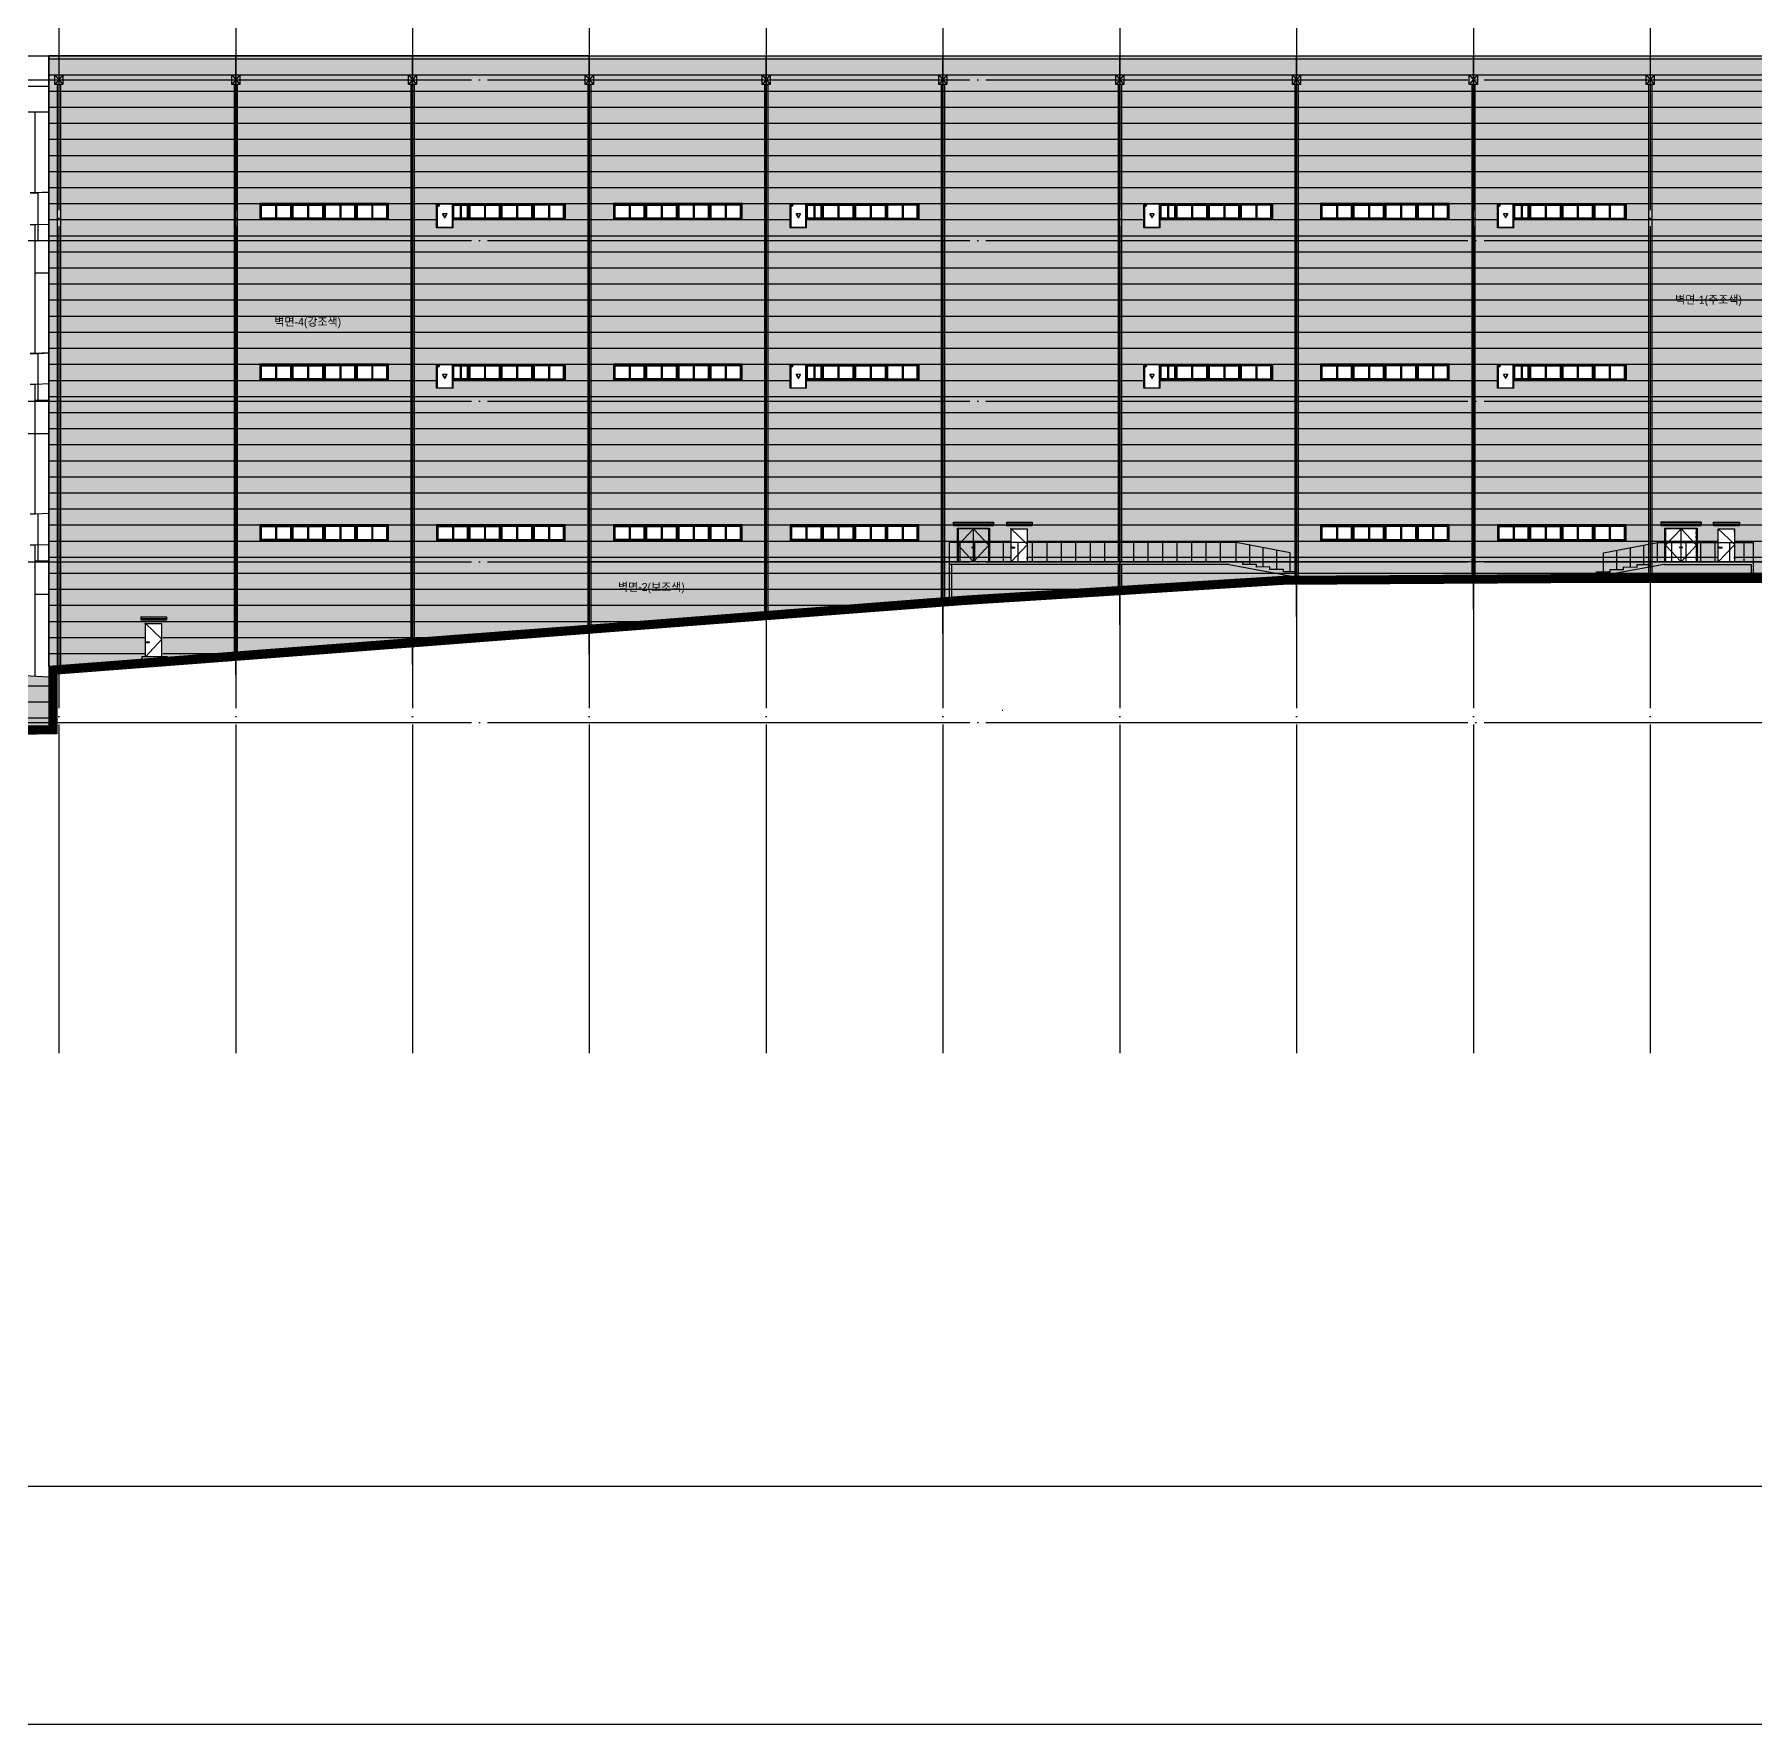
# Model space of a CAD drawing. Header units: millimetres. Extents: x 9068264 to 10076264, y 1307765 to 1705499.
# Drawn here: x 9766672 to 9873756, y 1307765 to 1412935 of the extents above; entities that cross this region are included whole.
import ezdxf
from ezdxf.enums import TextEntityAlignment as Align

# ---------------------------------------------------------------- set-up
doc = ezdxf.new("R2010")
doc.units = ezdxf.units.MM
doc.header["$LTSCALE"] = 1000
doc.linetypes.add('CEN', pattern=[6.2, 6, -0.1, 0, -0.1])
doc.linetypes.add('x-평면도$0$CEN', pattern=[6.2, 6, -0.1, 0, -0.1])
doc.layers.get('DEFPOINTS').update_dxf_attribs({"color": 151})
for name, color, linetype in [('A-FIN-5', 8, 'Continuous'), ('A-중심선', 10, 'CEN'), ('CON', 2, 'Continuous'), ('DOOR', 4, 'Continuous'), ('ELE-11', 7, 'Continuous'), ('ELE-2', 4, 'Continuous'), ('ELE-3', 6, 'Continuous'), ('FIN-1', 9, 'Continuous'), ('POST-Bolt', 254, 'Continuous'), ('SYM', 7, 'Continuous'), ('WALb', 3, 'Continuous'), ('WID', 4, 'Continuous'), ('WIN', 4, 'Continuous'), ('x-평면도$0$A-DOOR', 4, 'Continuous'), ('x-평면도$0$A-중심선', 10, 'x-평면도$0$CEN'), ('노면', 252, 'Continuous')]:
    doc.layers.add(name, color=color, linetype=linetype)
for name, color, linetype, true_color in [('벽면1 (주조색)', 7, 'Continuous', 0xd3d1d2), ('벽면2 (보조색)', 7, 'Continuous', 0x888787), ('벽면4 (강조색)', 7, 'Continuous', 0x575757)]:
    doc.layers.add(name, color=color, linetype=linetype, true_color=true_color)
doc.styles.add('돋움', font='')
doc.styles.get('돋움').set_extended_font_data('Dotum')

# ---------------------------------------------------------------- blocks, each defined once
blk = doc.blocks.new('xxxxxxxx')
at = {"layer": 'DEFPOINTS', "linetype": 'ByBlock'}
for points in [[(44842066, -10941107), (45346066, -10941107), (45346066, -11297507), (44842066, -11297507)], [(44856466, -10955083), (45292815, -10955083), (45292815, -11282683), (44856466, -11282683)]]:
    blk.add_lwpolyline(points, close=True, dxfattribs=at)
blk = doc.blocks.new('AW-1')
at = {"ltscale": 0.1}
blk.add_wipeout([(0, 1000), (0, 0), (8000, 0), (8000, 1000)], dxfattribs=at).dxf.layer = 'DOOR'
at = {"layer": 'DOOR', "ltscale": 0.1}
for p, q in [((0, 1000), (0, 0)), ((8000, 1000), (0, 1000)), ((40, 960), (7960, 960)), ((40, 40), (40, 960)), ((7960, 40), (40, 40)), ((7960, 960), (7960, 40)), ((8000, 0), (8000, 1000)), ((0, 0), (8000, 0))]:
    blk.add_line(p, q, dxfattribs=at)
at = {"layer": 'DOOR', "color": 9, "ltscale": 0.1}
for p, q in [((100, 900), (980, 900)), ((100, 100), (100, 900)), ((980, 100), (100, 100)), ((980, 960), (980, 40)), ((1040, 900), (1920, 900)), ((1040, 900), (1040, 100)), ((1920, 100), (1040, 100)), ((1920, 100), (1920, 900)), ((1980, 40), (1980, 960)), ((2020, 40), (2020, 960)), ((2080, 900), (2970, 900)), ((2080, 100), (2080, 900)), ((2970, 100), (2080, 100)), ((2970, 960), (2970, 40)), ((3030, 900), (3920, 900)), ((3030, 900), (3030, 100)), ((3920, 100), (3030, 100)), ((3920, 100), (3920, 900)), ((3980, 40), (3980, 960)), ((4020, 40), (4020, 960)), ((4080, 100), (4080, 900)), ((4970, 900), (4080, 900)), ((4080, 100), (4970, 100)), ((4970, 900), (4970, 100)), ((5030, 960), (5030, 40)), ((5920, 900), (5030, 900)), ((5030, 100), (5920, 100)), ((5920, 100), (5920, 900)), ((5980, 40), (5980, 960)), ((6020, 40), (6020, 960)), ((6080, 100), (6080, 900)), ((6960, 900), (6080, 900)), ((6080, 100), (6960, 100)), ((6960, 900), (6960, 100)), ((7020, 960), (7020, 40)), ((7900, 900), (7020, 900)), ((7020, 100), (7900, 100)), ((7900, 100), (7900, 900))]:
    blk.add_line(p, q, dxfattribs=at)
blk = doc.blocks.new('RTRET')
at = {"ltscale": 0.1}
blk.add_wipeout([(131678, 216603), (130658, 216603), (130658, 217103), (123678, 217103), (123678, 218103), (131678, 218103)], dxfattribs=at).dxf.layer = 'WID'
for p, q in [((123678, 218103), (123678, 217103)), ((123678, 217103), (130658, 217103))]:
    blk.add_line(p, q)
at = {"layer": 'DOOR', "ltscale": 0.1}
for p, q in [((131678, 218103), (123678, 218103)), ((123678, 217103), (123678, 218103)), ((123718, 218063), (131638, 218063)), ((123718, 217143), (123718, 218063)), ((125658, 217143), (125658, 218063)), ((125698, 217143), (125698, 218063)), ((127658, 217143), (127658, 218063)), ((127698, 217143), (127698, 218063)), ((129658, 217143), (129658, 218063)), ((129698, 217143), (129698, 218063)), ((130658, 216603), (130658, 218063)), ((130698, 216643), (130698, 218063)), ((131638, 218063), (131638, 216643)), ((131678, 216603), (131678, 218103)), ((131678, 218103), (131678, 216603)), ((130658, 217103), (123678, 217103)), ((130658, 217143), (123718, 217143)), ((130658, 216603), (131678, 216603)), ((131638, 216643), (130698, 216643))]:
    blk.add_line(p, q, dxfattribs=at)
at = {"layer": 'DOOR', "color": 9, "ltscale": 0.1}
for p, q in [((123778, 218003), (124658, 218003)), ((123778, 217203), (123778, 218003)), ((124658, 218063), (124658, 217143)), ((124718, 218003), (125598, 218003)), ((124718, 218003), (124718, 217203)), ((125598, 217203), (125598, 218003)), ((125758, 217203), (125758, 218003)), ((126648, 218003), (125758, 218003)), ((126648, 218003), (126648, 217203)), ((126708, 218063), (126708, 217143)), ((127598, 218003), (126708, 218003)), ((127598, 217203), (127598, 218003)), ((127758, 217203), (127758, 218003)), ((128648, 218003), (127758, 218003)), ((128648, 218003), (128648, 217203)), ((128708, 218063), (128708, 217143)), ((129598, 218003), (128708, 218003)), ((129598, 217203), (129598, 218003)), ((129758, 217203), (129758, 218003)), ((130148, 218003), (129758, 218003)), ((130148, 218003), (130148, 217203)), ((130208, 218063), (130208, 217143)), ((130598, 218003), (130208, 218003)), ((130598, 217203), (130598, 218003)), ((124658, 217203), (123778, 217203)), ((125598, 217203), (124718, 217203)), ((125758, 217203), (126648, 217203)), ((126708, 217203), (127598, 217203)), ((127758, 217203), (128648, 217203)), ((128708, 217203), (129598, 217203)), ((129758, 217203), (130148, 217203)), ((130208, 217203), (130598, 217203))]:
    blk.add_line(p, q, dxfattribs=at)
at = {"layer": 'DOOR', "color": 10, "ltscale": 0.1, "elevation": 0}
for points in [[(131050, 217473), (131286, 217473, -0.575867), (131302, 217445), (131184, 217239, -0.5803225), (131152, 217239), (131034, 217445, -0.575867)], [(131050, 217461), (131286, 217461, -0.575867), (131291, 217451), (131173, 217245, -0.5803225), (131163, 217245), (131045, 217451, -0.575867)]]:
    blk.add_lwpolyline(points, format="xyb", close=True, dxfattribs=at)
at = {"layer": 'DOOR', "color": 10, "ltscale": 0.1}
blk.add_circle((131558, 217983), 43.8, dxfattribs=at)
at = {"layer": 'WID', "color": 1, "ltscale": 0.1}
for points in [[(131302, 217445), (131184, 217239, -0.5803225), (131152, 217239), (131034, 217445, -0.575867), (131050, 217473), (131286, 217473, -0.575867)], [(131602, 217983, 1), (131514, 217983, 1)]]:
    blk.add_lwpolyline(points, format="xyb", close=True, dxfattribs=at)
blk.add_lwpolyline([(131296, 217461), (131168, 217236), (131039, 217461)], close=True, dxfattribs=at)

msp = doc.modelspace()

# ---------------------------------------------------------------- hatches: boundary and pattern name
at = {"layer": '벽면1 (주조색)'}
h = msp.add_hatch(color=256, dxfattribs=at)
h.dxf.hatch_style = 1
h.paths.add_polyline_path([(9880905.2, 1382375.9), (9880905.2, 1382575.9), (9883405.2, 1382575.9), (9883405.2, 1382375.9)], flags=16)
h.paths.add_polyline_path([(9867866.5, 1382375.9), (9867866.5, 1382575.9), (9870366.5, 1382575.9), (9870366.5, 1382375.9)], flags=16)
h.paths.add_polyline_path([(9871145.6, 1382375.9), (9871145.6, 1382575.9), (9872745.6, 1382575.9), (9872745.6, 1382375.9)], flags=16)
h.paths.add_polyline_path([(9904000.8, 1380110.1), (9922820.6, 1380110.1), (9922820.6, 1411610.1), (9801195.6, 1411610.1), (9801195.6, 1380110.1), (9868116.5, 1380110.1), (9868116.5, 1382210.1), (9870116.5, 1382210.1), (9870116.5, 1380110.1), (9881155.2, 1380110.1), (9881155.2, 1382210.1), (9883155.2, 1382210.1), (9883155.2, 1380110.1)])
at = {"layer": '벽면2 (보조색)'}
h = msp.add_hatch(color=256, dxfattribs=at)
h.paths.add_polyline_path([(9705395.7, 1369010.1), (9767570.6, 1369910.1), (9767570.6, 1372934.5), (9765695.7, 1373042.6), (9762623.5, 1373219.7), (9757268.5, 1373591.8), (9753405.8, 1373911.6), (9749061.9, 1374302.8), (9745546.8, 1374639.3), (9744345.6, 1374756.7), (9743119.1, 1374879.9), (9741888.3, 1375003.6), (9739150.4, 1375296.6), (9735604.9, 1375680.5), (9733355.2, 1375927.3), (9731829.2, 1376081.6), (9729024.5, 1376422.8), (9726931.7, 1376645.9), (9724581.5, 1376926.8), (9722319.7, 1377204.1), (9720161.8, 1377475.7), (9718121.4, 1377739.8), (9716210.8, 1377994.6), (9714440.2, 1378238.6), (9712818.1, 1378470.4), (9711351.1, 1378688.8), (9710043.9, 1378892.6), (9708899.6, 1379081.2), (9707919.5, 1379253.9), (9707103.6, 1379410.2), (9706781.2, 1379480.5), (9706450.3, 1379549.9), (9705957, 1379672.7), (9705620, 1379778.7), (9705434.6, 1379868), (9705395.7, 1379940.8)])
h.paths.add_polyline_path([(9716437.9, 1373010.1), (9716437.9, 1370110.1), (9719549.2, 1370110.1), (9719549.2, 1373010.1)], flags=16)
h.paths.add_polyline_path([(9706902.8, 1371619.3), (9706902.8, 1369119.3), (9709024.1, 1369119.3), (9709024.1, 1371619.3)], flags=16)
h.paths.add_polyline_path([(9709799.9, 1370110.1), (9709799.9, 1372210.1), (9711921.3, 1372210.1), (9711921.3, 1370110.1)], flags=16)
h.paths.add_polyline_path([(9713960.5, 1370110.1), (9713960.5, 1372210.1), (9715960.5, 1372210.1), (9715960.5, 1370110.1)], flags=16)
h.paths.add_polyline_path([(9706652.8, 1371705.8), (9706652.8, 1371905.8), (9709274.1, 1371905.8), (9709274.1, 1371705.8)], flags=16)
msp.add_hatch(color=256, dxfattribs=at).paths.add_polyline_path([(9801195.6, 1376169.1), (9804345.8, 1376410.1), (9824345.8, 1377950.1), (9844345.8, 1379210.1), (9864345.8, 1379330.1), (9884345.8, 1379330.1), (9904345.8, 1379350.1), (9922820.6, 1379479.6), (9922820.6, 1380110.1), (9801195.6, 1380110.1)])
at = {"layer": '벽면4 (강조색)'}
h = msp.add_hatch(color=250, dxfattribs=at)
h.dxf.hatch_style = 1
h.paths.add_polyline_path([(9767570.6, 1411610.1), (9767570.6, 1373596.8), (9784345.9, 1374880.1), (9801195.6, 1376169.1), (9801195.6, 1380110.1), (9801195.6, 1411610.1)])

# ---------------------------------------------------------------- linework, layer by layer
at = {"layer": 'A-FIN-5', "color": 8}
for p, q in [((9767570.6, 1411410.1), (9922820.6, 1411410.1)), ((9779195.6, 1373083.9), (9779195.6, 1411610.1)), ((9790195.6, 1411610.1), (9790195.6, 1374020.1)), ((9790195.6, 1373721.8), (9790195.6, 1411610.1)), ((9801195.6, 1411610.1), (9801195.6, 1374274.2)), ((9801195.6, 1376169.1), (9801195.6, 1411610.1)), ((9812195.6, 1411610.1), (9812195.6, 1374988.3)), ((9812195.6, 1377014.5), (9812195.6, 1411610.1)), ((9823195.6, 1411610.1), (9823195.6, 1375628.3)), ((9823195.6, 1375628.3), (9823195.6, 1411610.1)), ((9834195.6, 1376200.6), (9834195.6, 1411610.1)), ((9845195.6, 1411610.1), (9845195.6, 1376554.5)), ((9845195.6, 1376716.1), (9845195.6, 1411610.1)), ((9856195.6, 1377124.6), (9856195.6, 1411610.1)), ((9767570.6, 1410410.1), (9922820.6, 1410410.1)), ((9767570.6, 1409410.1), (9922820.6, 1409410.1)), ((9767570.6, 1408410.1), (9922820.6, 1408410.1)), ((9767570.6, 1407410.1), (9922820.6, 1407410.1)), ((9767570.6, 1406410.1), (9922820.6, 1406410.1)), ((9767570.6, 1405410.1), (9922820.6, 1405410.1)), ((9767570.6, 1404410.1), (9922820.6, 1404410.1)), ((9767570.6, 1403410.1), (9922820.6, 1403410.1)), ((9767570.6, 1402410.1), (9922820.6, 1402410.1)), ((9767570.6, 1401410.1), (9922820.6, 1401410.1)), ((9767570.6, 1400410.1), (9922820.6, 1400410.1)), ((9767570.6, 1399410.1), (9922820.6, 1399410.1)), ((9767570.6, 1398410.1), (9922820.6, 1398410.1)), ((9767570.6, 1397410.1), (9922820.6, 1397410.1)), ((9767570.6, 1396410.1), (9922820.6, 1396410.1)), ((9767570.6, 1395410.1), (9922820.6, 1395410.1)), ((9767570.6, 1394410.1), (9922820.6, 1394410.1)), ((9790195.6, 1374020.1), (9790195.6, 1394410.1)), ((9801195.6, 1374353.6), (9801195.6, 1394410.1)), ((9767570.6, 1393410.1), (9922820.6, 1393410.1)), ((9767570.6, 1392410.1), (9922820.6, 1392410.1)), ((9767570.6, 1391410.1), (9922820.6, 1391410.1)), ((9767570.6, 1390410.1), (9922820.6, 1390410.1)), ((9767570.6, 1389410.1), (9922820.6, 1389410.1)), ((9767570.6, 1388410.1), (9922820.6, 1388410.1)), ((9767570.6, 1387410.1), (9922820.6, 1387410.1)), ((9767570.6, 1386410.1), (9922820.6, 1386410.1)), ((9767570.6, 1385410.1), (9922820.6, 1385410.1)), ((9767570.6, 1384410.1), (9922820.6, 1384410.1)), ((9767570.6, 1383410.1), (9922820.6, 1383410.1)), ((9767570.6, 1382410.1), (9922820.6, 1382410.1)), ((9767570.6, 1381410.1), (9922820.6, 1381410.1)), ((9767570.6, 1380410.1), (9922820.6, 1380410.1)), ((9767570.6, 1379410.1), (9922820.6, 1379410.1)), ((9767570.6, 1378410.1), (9831647.4, 1378410.1)), ((9767570.6, 1377410.1), (9817332.9, 1377410.1)), ((9767570.6, 1376410.1), (9804345.8, 1376410.1)), ((9767570.6, 1375410.1), (9791274, 1375410.1)), ((9767570.6, 1374410.1), (9778202.1, 1374410.1)), ((9719549.2, 1372410.1), (9767570.6, 1372410.1)), ((9719549.2, 1371410.1), (9767570.6, 1371410.1)), ((9719549.2, 1370410.1), (9767570.6, 1370410.1))]:
    msp.add_line(p, q, dxfattribs=at)
at = {"layer": 'CON'}
for p, q in [((9767570.6, 1373596.8), (9767570.6, 1411610.1)), ((9767570.6, 1411610.1), (9922820.6, 1411610.1)), ((9767570.6, 1373596.8), (9767570.6, 1411610.1)), ((9864345.8, 1379330.1), (9844345.8, 1379210.1)), ((9864346, 1379280.1), (9844347.5, 1379160.1)), ((9884345.8, 1379330.1), (9864345.8, 1379330.1)), ((9884345.8, 1379280.1), (9864346, 1379280.1)), ((9844345.8, 1379210.1), (9824345.8, 1377950.1)), ((9844347.5, 1379160.1), (9824349.3, 1377900.2)), ((9844349.3, 1379110.1), (9824352.8, 1377850.4)), ((9844351, 1379060.1), (9824356.3, 1377800.5)), ((9844352.7, 1379010.2), (9824359.8, 1377750.6)), ((9844354.4, 1378960.2), (9824363.3, 1377700.7)), ((9844356.2, 1378910.2), (9824366.8, 1377650.8)), ((9844357.9, 1378860.2), (9824370.3, 1377601)), ((9844359.6, 1378810.2), (9824373.8, 1377551.1)), ((9844361.3, 1378760.2), (9824377.3, 1377501.2)), ((9844363.1, 1378710.2), (9824380.7, 1377451.3)), ((9864346.1, 1379230.1), (9844349.3, 1379110.1)), ((9864346.3, 1379180.1), (9844351, 1379060.1)), ((9864346.4, 1379130.1), (9844352.7, 1379010.2)), ((9864346.6, 1379080.1), (9844354.4, 1378960.2)), ((9864346.7, 1379030.1), (9844356.2, 1378910.2)), ((9864346.9, 1378980.1), (9844357.9, 1378860.2)), ((9864347, 1378930.1), (9844359.6, 1378810.2)), ((9864347.2, 1378880.1), (9844361.3, 1378760.2)), ((9864347.3, 1378830.1), (9844363.1, 1378710.2)), ((9884345.9, 1379230.1), (9864346.1, 1379230.1)), ((9884345.9, 1379180.1), (9864346.3, 1379180.1)), ((9884345.9, 1379130.1), (9864346.4, 1379130.1)), ((9884345.9, 1379080.1), (9864346.6, 1379080.1)), ((9884346, 1379030.1), (9864346.7, 1379030.1)), ((9884346, 1378980.1), (9864346.9, 1378980.1)), ((9884346, 1378930.1), (9864347, 1378930.1)), ((9884346, 1378880.1), (9864347.2, 1378880.1)), ((9884346.1, 1378830.1), (9864347.3, 1378830.1)), ((9824345.8, 1377950.1), (9804345.8, 1376410.1)), ((9824349.3, 1377900.2), (9804349.7, 1376360.3)), ((9824352.8, 1377850.4), (9804353.5, 1376310.4)), ((9824356.3, 1377800.5), (9804357.4, 1376260.6)), ((9824359.8, 1377750.6), (9804361.2, 1376210.7)), ((9824363.3, 1377700.7), (9804365, 1376160.9)), ((9824366.8, 1377650.8), (9804368.9, 1376111)), ((9824370.3, 1377601), (9804372.7, 1376061.1)), ((9824373.8, 1377551.1), (9804376.6, 1376011.3)), ((9824377.3, 1377501.2), (9804380.4, 1375961.4)), ((9824380.7, 1377451.3), (9804384.2, 1375911.6)), ((9804345.8, 1376410.1), (9784345.9, 1374880.1)), ((9804349.7, 1376360.3), (9784349.7, 1374830.3)), ((9804353.5, 1376310.4), (9784353.5, 1374780.4)), ((9804357.4, 1376260.6), (9784357.3, 1374730.5)), ((9804361.2, 1376210.7), (9784361.1, 1374680.7)), ((9804365, 1376160.9), (9784364.9, 1374630.8)), ((9804368.9, 1376111), (9784368.7, 1374581)), ((9804372.7, 1376061.1), (9784372.6, 1374531.1)), ((9804376.6, 1376011.3), (9784376.4, 1374481.3)), ((9804380.4, 1375961.4), (9784380.2, 1374431.4)), ((9804384.2, 1375911.6), (9784384, 1374381.6)), ((9784345.9, 1374880.1), (9767570.6, 1373596.8)), ((9784349.7, 1374830.3), (9767620.6, 1373550.5)), ((9784353.5, 1374780.4), (9767670.6, 1373504.2)), ((9784357.3, 1374730.5), (9767720.6, 1373457.8)), ((9784361.1, 1374680.7), (9767770.6, 1373411.5)), ((9784364.9, 1374630.8), (9767820.6, 1373365.2)), ((9784368.7, 1374581), (9767870.6, 1373318.9)), ((9784372.6, 1374531.1), (9767920.6, 1373272.6)), ((9784376.4, 1374481.3), (9767970.6, 1373226.2)), ((9784380.2, 1374431.4), (9768020.6, 1373179.9)), ((9784384, 1374381.6), (9768070.6, 1373133.6)), ((9767570.6, 1373596.8), (9767570.6, 1369910.1)), ((9767620.6, 1373550.5), (9767620.6, 1369860.9)), ((9767670.6, 1373504.2), (9767670.6, 1369811.6)), ((9767720.6, 1373457.8), (9767720.6, 1369762.4)), ((9767770.6, 1373411.5), (9767770.6, 1369713.1)), ((9767820.6, 1373365.2), (9767820.6, 1369663.9)), ((9767870.6, 1373318.9), (9767870.6, 1369614.6)), ((9767920.6, 1373272.6), (9767920.6, 1369565.3)), ((9767970.6, 1373226.2), (9767970.6, 1369516.1)), ((9768020.6, 1373179.9), (9768020.6, 1369466.8)), ((9768070.6, 1373133.6), (9768070.6, 1369417.6)), ((9767570.6, 1369910.1), (9707829.2, 1369010.1)), ((9767620.6, 1369860.9), (9707829.6, 1368960.1)), ((9767670.6, 1369811.6), (9707829.9, 1368910.1)), ((9767720.6, 1369762.4), (9707830.3, 1368860.1)), ((9767770.6, 1369713.1), (9707830.7, 1368810.1)), ((9767820.6, 1369663.9), (9707831.1, 1368760.1)), ((9767870.6, 1369614.6), (9707831.4, 1368710.1)), ((9767920.6, 1369565.3), (9707831.8, 1368660.1)), ((9767970.6, 1369516.1), (9707832.2, 1368610.1)), ((9768020.6, 1369466.8), (9707832.6, 1368560.1)), ((9768070.6, 1369417.6), (9707848.4, 1368510.3))]:
    msp.add_line(p, q, dxfattribs=at)
at = {"layer": 'ELE-11'}
for p, q in [((9823845.6, 1382575.9), (9823845.6, 1382375.9)), ((9823845.6, 1382575.9), (9826345.6, 1382575.9)), ((9823845.6, 1382475.9), (9826345.6, 1382475.9)), ((9826345.6, 1382575.9), (9826345.6, 1382375.9)), ((9867866.5, 1382575.9), (9867866.5, 1382375.9)), ((9867866.5, 1382575.9), (9870366.5, 1382575.9)), ((9867866.5, 1382475.9), (9870366.5, 1382475.9)), ((9870366.5, 1382575.9), (9870366.5, 1382375.9)), ((9823845.6, 1382375.9), (9826345.6, 1382375.9)), ((9867866.5, 1382375.9), (9870366.5, 1382375.9))]:
    msp.add_line(p, q, dxfattribs=at)
at = {"layer": 'ELE-2'}
for p, q in [((9767945.6, 1410410.1), (9768445.6, 1409810.1)), ((9768445.6, 1410410.1), (9767945.6, 1409810.1)), ((9778945.6, 1410410.1), (9779445.6, 1409810.1)), ((9779445.6, 1410410.1), (9778945.6, 1409810.1)), ((9789945.6, 1410410.1), (9790445.6, 1409810.1)), ((9790445.6, 1410410.1), (9789945.6, 1409810.1)), ((9800945.6, 1410410.1), (9801445.6, 1409810.1)), ((9801445.6, 1410410.1), (9800945.6, 1409810.1)), ((9811945.6, 1410410.1), (9812445.6, 1409810.1)), ((9812445.6, 1410410.1), (9811945.6, 1409810.1)), ((9822945.6, 1410410.1), (9823445.6, 1409810.1)), ((9823445.6, 1410410.1), (9822945.6, 1409810.1)), ((9833945.6, 1410410.1), (9834445.6, 1409810.1)), ((9834445.6, 1410410.1), (9833945.6, 1409810.1)), ((9844945.6, 1410410.1), (9845445.6, 1409810.1)), ((9845445.6, 1410410.1), (9844945.6, 1409810.1)), ((9855945.6, 1410410.1), (9856445.6, 1409810.1)), ((9856445.6, 1410410.1), (9855945.6, 1409810.1)), ((9866945.6, 1410410.1), (9867445.6, 1409810.1)), ((9867445.6, 1410410.1), (9866945.6, 1409810.1)), ((9768095.6, 1409810.1), (9768095.6, 1373637)), ((9768095.6, 1409810.1), (9768295.6, 1409810.1)), ((9768295.6, 1409810.1), (9768295.6, 1373652.3)), ((9779095.6, 1409810.1), (9779095.6, 1374478.5)), ((9779095.6, 1409810.1), (9779295.6, 1409810.1)), ((9779295.6, 1409810.1), (9779295.6, 1374493.8)), ((9790095.6, 1409810.1), (9790095.6, 1375320)), ((9790095.6, 1409810.1), (9790295.6, 1409810.1)), ((9790295.6, 1409810.1), (9790295.6, 1375335.3)), ((9801095.6, 1409810.1), (9801095.6, 1376161.5)), ((9801095.6, 1409810.1), (9801295.6, 1409810.1)), ((9801295.6, 1409810.1), (9801295.6, 1376176.8)), ((9812095.6, 1409810.1), (9812095.6, 1377006.8)), ((9812095.6, 1409810.1), (9812295.6, 1409810.1)), ((9812295.6, 1409810.1), (9812295.6, 1377022.2)), ((9823095.6, 1409810.1), (9823095.6, 1377853.8)), ((9823095.6, 1409810.1), (9823295.6, 1409810.1)), ((9823295.6, 1409810.1), (9823295.6, 1377869.2)), ((9834095.6, 1409810.1), (9834095.6, 1380110.1)), ((9834095.6, 1409810.1), (9834295.6, 1409810.1)), ((9834295.6, 1409810.1), (9834295.6, 1380110.1)), ((9845095.6, 1409810.1), (9845095.6, 1379214.6)), ((9845095.6, 1409810.1), (9845295.6, 1409810.1)), ((9845295.6, 1409810.1), (9845295.6, 1379215.8)), ((9856095.6, 1409810.1), (9856095.6, 1379280.6)), ((9856095.6, 1409810.1), (9856295.6, 1409810.1)), ((9856295.6, 1409810.1), (9856295.6, 1379281.8)), ((9867095.6, 1409810.1), (9867095.6, 1379330.1)), ((9867095.6, 1409810.1), (9867295.6, 1409810.1)), ((9867295.6, 1409810.1), (9867295.6, 1379330.1)), ((9834095.6, 1379960.1), (9834095.6, 1378564.4)), ((9834295.6, 1379960.1), (9834295.6, 1378577))]:
    msp.add_line(p, q, dxfattribs=at)
for points in [[(9767945.6, 1410410.1), (9768445.6, 1410410.1), (9768445.6, 1409810.1), (9767945.6, 1409810.1)], [(9778945.6, 1410410.1), (9779445.6, 1410410.1), (9779445.6, 1409810.1), (9778945.6, 1409810.1)], [(9789945.6, 1410410.1), (9790445.6, 1410410.1), (9790445.6, 1409810.1), (9789945.6, 1409810.1)], [(9800945.6, 1410410.1), (9801445.6, 1410410.1), (9801445.6, 1409810.1), (9800945.6, 1409810.1)], [(9811945.6, 1410410.1), (9812445.6, 1410410.1), (9812445.6, 1409810.1), (9811945.6, 1409810.1)], [(9822945.6, 1410410.1), (9823445.6, 1410410.1), (9823445.6, 1409810.1), (9822945.6, 1409810.1)], [(9833945.6, 1410410.1), (9834445.6, 1410410.1), (9834445.6, 1409810.1), (9833945.6, 1409810.1)], [(9844945.6, 1410410.1), (9845445.6, 1410410.1), (9845445.6, 1409810.1), (9844945.6, 1409810.1)], [(9855945.6, 1410410.1), (9856445.6, 1410410.1), (9856445.6, 1409810.1), (9855945.6, 1409810.1)], [(9866945.6, 1410410.1), (9867445.6, 1410410.1), (9867445.6, 1409810.1), (9866945.6, 1409810.1)]]:
    msp.add_lwpolyline(points, close=True, dxfattribs=at)
at = {"layer": 'ELE-3'}
for p, q in [((9823595.6, 1380110.1), (9823595.6, 1381310.1)), ((9824273.2, 1380110.1), (9824273.2, 1381310.1)), ((9825173.2, 1380110.1), (9825173.2, 1381310.1)), ((9826073.2, 1380110.1), (9826073.2, 1381310.1)), ((9829673.2, 1380110.1), (9829673.2, 1381310.1)), ((9830573.2, 1380110.1), (9830573.2, 1381310.1)), ((9831473.2, 1380110.1), (9831473.2, 1381310.1)), ((9832373.2, 1380110.1), (9832373.2, 1381310.1)), ((9833273.2, 1380110.1), (9833273.2, 1381310.1)), ((9834173.2, 1380110.1), (9834173.2, 1381310.1)), ((9835073.2, 1380110.1), (9835073.2, 1381310.1)), ((9835973.2, 1380110.1), (9835973.2, 1381310.1)), ((9836873.2, 1380110.1), (9836873.2, 1381310.1)), ((9837773.2, 1380110.1), (9837773.2, 1381310.1)), ((9838673.2, 1380110.1), (9838673.2, 1381310.1)), ((9839573.2, 1380110.1), (9839573.2, 1381310.1)), ((9840473.2, 1380110.1), (9840473.2, 1381310.1)), ((9841444.4, 1380110.1), (9841444.4, 1381310.1)), ((9844804.4, 1380686.1), (9841444.4, 1381310.1)), ((9842284.4, 1379954.1), (9842284.4, 1381154.1)), ((9843124.4, 1379798.1), (9843124.4, 1380998.1)), ((9843964.4, 1379642.1), (9843964.4, 1380842.1)), ((9844804.4, 1379486.1), (9844804.4, 1380686.1)), ((9864284.4, 1379486.1), (9864284.4, 1380686.1)), ((9865124.4, 1379642.1), (9865124.4, 1380842.1)), ((9866804.4, 1379954.1), (9866804.4, 1381154.1)), ((9867644.4, 1380110.1), (9867644.4, 1381310.1)), ((9868544.4, 1380110.1), (9868544.4, 1381310.1)), ((9869444.4, 1380110.1), (9869444.4, 1381310.1)), ((9870344.4, 1380110.1), (9870344.4, 1381310.1)), ((9873044.4, 1380110.1), (9873044.4, 1381310.1)), ((9873635.6, 1380110.1), (9873635.6, 1381310.1))]:
    msp.add_line(p, q, dxfattribs=at)
at = {"layer": 'FIN-1'}
for p, q in [((9766902.4, 1400084.7), (9766902.4, 1403087.3)), ((9766902.4, 1390154.8), (9766902.4, 1393087.3)), ((9766902.4, 1380154.8), (9766902.4, 1383087.3))]:
    msp.add_line(p, q, dxfattribs=at)
at = {"layer": 'POST-Bolt', "color": 252}
msp.add_line((9826891.1, 1370886.6), (9826920.1, 1370886.6), dxfattribs=at)
at = {"layer": 'SYM'}
for p, q in [((9745615.7, 1411610.1), (9767570.6, 1411610.1)), ((9745615.7, 1409710.1), (9767570.6, 1409710.1)), ((9745615.7, 1408110.1), (9767570.6, 1408110.1)), ((9766400.8, 1403079.2), (9766711.1, 1403079.8)), ((9766628.7, 1403095.1), (9766858.8, 1403090.7)), ((9766711.1, 1403079.8), (9766858.6, 1403085.6)), ((9766858.6, 1403085.6), (9766947.4, 1403089)), ((9766858.8, 1403090.7), (9766947.4, 1403089)), ((9766947.4, 1403089), (9767570.6, 1403114.3)), ((9766695.7, 1398110.1), (9767545.5, 1398110.1)), ((9766400.8, 1393079.2), (9766711.1, 1393079.8)), ((9766628.7, 1393095.1), (9766858.8, 1393090.7)), ((9766711.1, 1393079.8), (9766858.6, 1393085.6)), ((9766858.6, 1393085.6), (9766947.4, 1393089)), ((9766858.8, 1393090.7), (9766947.4, 1393089)), ((9766947.4, 1393089), (9767570.6, 1393114.3)), ((9745615.7, 1388110.1), (9767570.6, 1388110.1)), ((9766695.7, 1378110.1), (9767570.6, 1378110.1))]:
    msp.add_line(p, q, dxfattribs=at)
for points in [[(9767570.6, 1403114.3), (9766720.7, 1403079.8), (9766400.8, 1403079.2)], [(9767570.6, 1401112.7), (9766763.4, 1401079.9), (9766405, 1401079.2)], [(9767611.2, 1400113.5), (9766784.7, 1400080), (9766695.7, 1400079.8)], [(9767570.6, 1393114.3), (9766720.7, 1393079.8), (9766400.8, 1393079.2)], [(9767570.6, 1391182.7), (9766761.9, 1391149.9), (9766404.9, 1391149.2)], [(9767570.6, 1390181.9), (9766783.2, 1390150), (9766695.7, 1390149.8)], [(9767570.6, 1383114.3), (9766720.7, 1383079.8), (9766400.8, 1383079.2)], [(9767570.6, 1381182.7), (9766761.9, 1381149.9), (9766404.9, 1381149.2)], [(9767570.6, 1380181.9), (9766783.2, 1380150), (9766695.7, 1380149.8)], [(9767570.6, 1372934.5), (9761991.4, 1373256.1)]]:
    msp.add_lwpolyline(points, dxfattribs=at)
at = {"layer": 'WALb'}
for p, q in [((9823595.6, 1377892.3), (9823595.6, 1380110.1)), ((9823745.6, 1377903.9), (9823745.6, 1379960.1)), ((9841010.6, 1379960.1), (9845027, 1379214.2)), ((9868078.2, 1379960.1), (9864755.8, 1379343.1)), ((9873485.6, 1379960.1), (9873485.6, 1379330.1))]:
    msp.add_line(p, q, dxfattribs=at)
msp.add_lwpolyline([(9863864.4, 1379330.1), (9863864.4, 1379486.1), (9864704.4, 1379486.1), (9864704.4, 1379642.1), (9865544.4, 1379642.1), (9865544.4, 1379798.1), (9866384.4, 1379785.2), (9866384.4, 1379954.1), (9867224.4, 1379954.1), (9867224.4, 1380110.1)], dxfattribs=at)
at = {"layer": 'WIN'}
for p, q in [((9766695.7, 1408110.1), (9766695.7, 1403093.9)), ((9766695.7, 1401079.8), (9766695.7, 1393093.9)), ((9766695.7, 1391149.8), (9766695.7, 1383093.9)), ((9766695.7, 1381149.8), (9766695.7, 1372984.9))]:
    msp.add_line(p, q, dxfattribs=at)
at = {"layer": 'x-평면도$0$A-DOOR', "linetype": 'Continuous'}
for p, q in [((9824135.6, 1382210.1), (9824135.6, 1380110.1)), ((9826055.6, 1382170.1), (9824135.6, 1382170.1)), ((9825095.6, 1380110.1), (9825095.6, 1382170.1)), ((9826055.6, 1380110.1), (9826055.6, 1382210.1)), ((9868156.5, 1382210.1), (9868156.5, 1380110.1)), ((9870076.5, 1382170.1), (9868156.5, 1382170.1)), ((9869116.5, 1380110.1), (9869116.5, 1382170.1)), ((9870076.5, 1380110.1), (9870076.5, 1382210.1)), ((9825005.6, 1381010.1), (9825085.6, 1381010.1)), ((9825045.6, 1380970.1), (9825045.6, 1381050.1)), ((9825105.6, 1381010.1), (9825185.6, 1381010.1)), ((9825145.6, 1380970.1), (9825145.6, 1381050.1)), ((9869026.5, 1381010.1), (9869106.5, 1381010.1)), ((9869066.5, 1380970.1), (9869066.5, 1381050.1)), ((9869126.5, 1381010.1), (9869206.5, 1381010.1)), ((9869166.5, 1380970.1), (9869166.5, 1381050.1))]:
    msp.add_line(p, q, dxfattribs=at)
for points in [[(9826095.6, 1382210.1), (9826095.6, 1380110.1), (9824095.6, 1380110.1), (9824095.6, 1382210.1), (9826095.6, 1382210.1)], [(9824135.6, 1381890.1), (9824145.6, 1381890.1), (9824145.6, 1381990.1), (9824135.6, 1381990.1)], [(9824135.6, 1381610.1), (9824145.6, 1381610.1), (9824145.6, 1381710.1), (9824135.6, 1381710.1)], [(9826055.6, 1381890.1), (9826045.6, 1381890.1), (9826045.6, 1381990.1), (9826055.6, 1381990.1)], [(9826055.6, 1381610.1), (9826045.6, 1381610.1), (9826045.6, 1381710.1), (9826055.6, 1381710.1)], [(9870116.5, 1382210.1), (9870116.5, 1380110.1), (9868116.5, 1380110.1), (9868116.5, 1382210.1), (9870116.5, 1382210.1)], [(9868156.5, 1381890.1), (9868166.5, 1381890.1), (9868166.5, 1381990.1), (9868156.5, 1381990.1)], [(9868156.5, 1381610.1), (9868166.5, 1381610.1), (9868166.5, 1381710.1), (9868156.5, 1381710.1)], [(9870076.5, 1381890.1), (9870066.5, 1381890.1), (9870066.5, 1381990.1), (9870076.5, 1381990.1)], [(9870076.5, 1381610.1), (9870066.5, 1381610.1), (9870066.5, 1381710.1), (9870076.5, 1381710.1)], [(9824135.6, 1380310.1), (9824145.6, 1380310.1), (9824145.6, 1380410.1), (9824135.6, 1380410.1)], [(9826055.6, 1380310.1), (9826045.6, 1380310.1), (9826045.6, 1380410.1), (9826055.6, 1380410.1)], [(9868156.5, 1380310.1), (9868166.5, 1380310.1), (9868166.5, 1380410.1), (9868156.5, 1380410.1)], [(9870076.5, 1380310.1), (9870066.5, 1380310.1), (9870066.5, 1380410.1), (9870076.5, 1380410.1)]]:
    msp.add_lwpolyline(points, dxfattribs=at)
for points in [[(9825095.6, 1382170.1), (9826055.6, 1381160.1), (9825095.6, 1380110.1), (9824135.6, 1381160.1)], [(9869116.5, 1382170.1), (9870076.5, 1381160.1), (9869116.5, 1380110.1), (9868156.5, 1381160.1)]]:
    msp.add_lwpolyline(points, close=True, dxfattribs=at)
for centre in [(9825045.6, 1381010.1), (9825145.6, 1381010.1), (9869066.5, 1381010.1), (9869166.5, 1381010.1)]:
    msp.add_circle(centre, 30, dxfattribs=at)
at = {"layer": 'x-평면도$0$A-중심선', "ltscale": 5}
for p, q in [((9768195.6, 1432001.5), (9768195.6, 1349543.4)), ((9779195.6, 1432001.5), (9779195.6, 1349543.4)), ((9790195.6, 1432001.5), (9790195.6, 1349543.4)), ((9801195.6, 1432001.5), (9801195.6, 1349543.4)), ((9812195.6, 1432001.5), (9812195.6, 1349543.4)), ((9823195.6, 1432001.5), (9823195.6, 1349543.4)), ((9834195.6, 1432001.5), (9834195.6, 1349543.4)), ((9845195.6, 1432001.5), (9845195.6, 1349543.4)), ((9856195.6, 1432001.5), (9856195.6, 1349543.4)), ((9867195.6, 1432001.5), (9867195.6, 1349543.4)), ((9639859.6, 1410110.1), (9967856.6, 1410110.1)), ((9639859.6, 1400110.1), (9967856.6, 1400110.1)), ((9639859.6, 1390110.1), (9967856.6, 1390110.1)), ((9639859.6, 1370110.1), (9967856.6, 1370110.1))]:
    msp.add_line(p, q, dxfattribs=at)
at = {"layer": '노면'}
for points in [[(9823845.6, 1382575.9), (9826345.6, 1382575.9), (9826345.6, 1382375.9), (9823845.6, 1382375.9)], [(9870366.5, 1382575.9), (9867866.5, 1382575.9), (9867866.5, 1382375.9), (9870366.5, 1382375.9)], [(9824095.6, 1382210.1), (9826095.6, 1382210.1), (9826095.6, 1380110.1), (9824095.6, 1380110.1)], [(9868116.5, 1382210.1), (9870116.5, 1382210.1), (9870116.5, 1380110.1), (9868116.5, 1380110.1)]]:
    msp.add_lwpolyline(points, close=True, dxfattribs=at)

# ---------------------------------------------------------------- block references
at = {"layer": 'DEFPOINTS'}
msp.add_blockref('xxxxxxxx', (-35269801.8, 12605272), dxfattribs=at)

# ---------------------------------------------------------------- texts
at = {"layer": 'DEFPOINTS', "style": '돋움'}
for s, p in [('벽면-1(주조색)', (9868750, 1396028.4)), ('벽면-4(강조색)', (9781601.6, 1394652.2)), ('벽면-2(보조색)', (9802982.3, 1378153.5))]:
    msp.add_text(s, height=500, rotation=360, dxfattribs=at).set_placement(p, align=Align.BOTTOM_LEFT)

# ---------------------------------------------------------------- next in the draw order: block references
at = {"ltscale": 0.1}
for p in [(9780695.7, 1401410.1), (9802695.7, 1401410.1), (9846695.7, 1401410.1), (9780695.7, 1391410.1), (9802695.7, 1391410.1), (9846695.7, 1391410.1), (9780695.7, 1381410.1), (9791695.7, 1381410.1), (9802695.7, 1381410.1), (9813695.7, 1381410.1), (9846695.7, 1381410.1), (9857695.7, 1381410.1)]:
    msp.add_blockref('AW-1', p, dxfattribs=at)
at = {"layer": 'WID', "color": 1, "xscale": -1}
for p in [(9923373.6, 1184306.9), (9945373.6, 1184306.9), (9967373.6, 1184306.9), (9989373.6, 1184306.9), (9923373.6, 1174310.6), (9945373.6, 1174310.6), (9967373.6, 1174310.6), (9989373.6, 1174310.6)]:
    msp.add_blockref('RTRET', p, dxfattribs=at)

# ---------------------------------------------------------------- next in the draw order: wipeouts: each hides what was drawn before it
for points in [[(9828495.6, 1380110.1), (9827395.6, 1380110.1), (9827395.6, 1382210.1), (9828495.6, 1382210.1)], [(9872495.6, 1380110.1), (9871395.6, 1380110.1), (9871395.6, 1382210.1), (9872495.6, 1382210.1)], [(9774645.6, 1374214.8), (9773545.6, 1374214.8), (9773545.6, 1376314.8), (9774645.6, 1376314.8)]]:
    msp.add_wipeout(points).dxf.layer = 'DOOR'

# ---------------------------------------------------------------- next in the draw order: linework, layer by layer
at = {"layer": 'A-중심선', "ltscale": 5}
for p, q in [((9773545.6, 1376314.8), (9774605.6, 1375294.8)), ((9774605.6, 1375294.8), (9773585.6, 1374214.8))]:
    msp.add_line(p, q, dxfattribs=at)
at = {"layer": 'DOOR'}
for p, q in [((9827395.6, 1382210.1), (9828455.6, 1381190.1)), ((9827395.6, 1382210.1), (9828455.6, 1381190.1)), ((9827435.6, 1382170.1), (9828455.6, 1382170.1)), ((9827435.6, 1380110.1), (9827435.6, 1382170.1)), ((9828455.6, 1380110.1), (9828455.6, 1382170.1)), ((9871435.6, 1382170.1), (9872455.6, 1382170.1)), ((9871435.6, 1380110.1), (9871435.6, 1382170.1)), ((9872455.6, 1380110.1), (9872455.6, 1382170.1)), ((9828455.6, 1381190.1), (9827435.6, 1380110.1)), ((9773585.6, 1376274.8), (9774605.6, 1376274.8)), ((9773585.6, 1374214.8), (9773585.6, 1376274.8)), ((9774605.6, 1374214.8), (9774605.6, 1376274.8))]:
    msp.add_line(p, q, dxfattribs=at)
at = {"layer": 'DOOR', "color": 252}
for p, q in [((9828445.6, 1381990.1), (9828455.6, 1381990.1)), ((9828445.6, 1381990.1), (9828455.6, 1381990.1)), ((9872445.6, 1382090.1), (9872455.6, 1382090.1)), ((9872445.6, 1381990.1), (9872445.6, 1382090.1)), ((9872445.6, 1381990.1), (9872455.6, 1381990.1)), ((9827455.5, 1381010.1), (9827535.5, 1381010.1)), ((9827495.5, 1380970.1), (9827495.5, 1381050.1)), ((9827521.4, 1381025.1), (9827671.4, 1381025.1)), ((9827521.4, 1380995.1), (9827671.4, 1380995.1)), ((9828445.6, 1380410.1), (9828455.6, 1380410.1)), ((9828445.6, 1380310.1), (9828445.6, 1380410.1)), ((9828445.6, 1380310.1), (9828455.6, 1380310.1)), ((9871455.5, 1381010.1), (9871535.5, 1381010.1)), ((9871495.5, 1380970.1), (9871495.5, 1381050.1)), ((9871521.4, 1381025.1), (9871671.4, 1381025.1)), ((9871521.4, 1380995.1), (9871671.4, 1380995.1)), ((9872445.6, 1380410.1), (9872455.6, 1380410.1)), ((9872445.6, 1380310.1), (9872445.6, 1380410.1)), ((9872445.6, 1380310.1), (9872455.6, 1380310.1)), ((9774595.6, 1376094.8), (9774605.6, 1376094.8)), ((9774595.6, 1375994.8), (9774595.6, 1376094.8)), ((9773605.5, 1375114.8), (9773685.5, 1375114.8)), ((9773645.5, 1375074.8), (9773645.5, 1375154.8)), ((9773671.4, 1375129.8), (9773821.4, 1375129.8)), ((9773671.4, 1375099.8), (9773821.4, 1375099.8)), ((9774595.6, 1375994.8), (9774605.6, 1375994.8)), ((9774595.6, 1374514.8), (9774605.6, 1374514.8)), ((9774595.6, 1374414.8), (9774595.6, 1374514.8)), ((9774595.6, 1374414.8), (9774605.6, 1374414.8))]:
    msp.add_line(p, q, dxfattribs=at)
for centre in [(9827495.5, 1381010.1), (9871495.5, 1381010.1), (9773645.5, 1375114.8)]:
    msp.add_circle(centre, 30, dxfattribs=at)
for centre, start, end in [((9827645.5, 1381010.1), 150, 210), ((9827645.5, 1381010.1), 330, 30), ((9871645.5, 1381010.1), 150, 210), ((9871645.5, 1381010.1), 330, 30), ((9773795.5, 1375114.8), 150, 210), ((9773795.5, 1375114.8), 330, 30)]:
    msp.add_arc(centre, 30, start, end, dxfattribs=at)
at = {"layer": 'ELE-11'}
for p, q in [((9827145.6, 1382575.9), (9827145.6, 1382375.9)), ((9827145.6, 1382575.9), (9828745.6, 1382575.9)), ((9827145.6, 1382475.9), (9828745.6, 1382475.9)), ((9828745.6, 1382575.9), (9828745.6, 1382375.9)), ((9871145.6, 1382575.9), (9871145.6, 1382375.9)), ((9871145.6, 1382575.9), (9872745.6, 1382575.9)), ((9871145.6, 1382475.9), (9872745.6, 1382475.9)), ((9872745.6, 1382575.9), (9872745.6, 1382375.9)), ((9827145.6, 1382375.9), (9828745.6, 1382375.9)), ((9871145.6, 1382375.9), (9872745.6, 1382375.9)), ((9773295.6, 1376698.3), (9773295.6, 1376498.3)), ((9773295.6, 1376698.3), (9774895.6, 1376698.3)), ((9773295.6, 1376598.3), (9774895.6, 1376598.3)), ((9773295.6, 1376498.3), (9774895.6, 1376498.3)), ((9774895.6, 1376698.3), (9774895.6, 1376498.3)), ((9773345.6, 1374214.8), (9773345.6, 1374040.1)), ((9774945.6, 1374214.8), (9773345.6, 1374214.8)), ((9774945.6, 1374214.8), (9774945.6, 1374162.5))]:
    msp.add_line(p, q, dxfattribs=at)
at = {"layer": 'ELE-3'}
for p, q in [((9841444.4, 1381310.1), (9823595.6, 1381310.1)), ((9826973.2, 1380110.1), (9826973.2, 1381310.1)), ((9827873.2, 1380110.1), (9827873.2, 1381310.1)), ((9828773.2, 1380110.1), (9828773.2, 1381310.1)), ((9864284.4, 1380686.1), (9867644.4, 1381310.1)), ((9865964.4, 1379798.1), (9865964.4, 1380998.1)), ((9867644.4, 1381310.1), (9873635.6, 1381310.1)), ((9871244.4, 1380110.1), (9871244.4, 1381310.1)), ((9872144.4, 1380110.1), (9872144.4, 1381310.1))]:
    msp.add_line(p, q, dxfattribs=at)
at = {"layer": 'WALb'}
for p, q in [((9841010.6, 1379960.1), (9823595.6, 1379960.1)), ((9868078.2, 1379960.1), (9873485.6, 1379960.1))]:
    msp.add_line(p, q, dxfattribs=at)
for points in [[(9845224.4, 1379281.4), (9845224.4, 1379486.1), (9844384.4, 1379486.1), (9844384.4, 1379642.1), (9843544.4, 1379642.1), (9843544.4, 1379798.1), (9842704.4, 1379785.2), (9842704.4, 1379954.1), (9841864.4, 1379954.1), (9841864.4, 1380110.1), (9823595.6, 1380110.1)], [(9873635.6, 1379330.1), (9873635.6, 1380110.1), (9867224.4, 1380110.1)]]:
    msp.add_lwpolyline(points, dxfattribs=at)
at = {"layer": 'x-평면도$0$A-DOOR', "linetype": 'Continuous'}
for p, q in [((9871435.6, 1382170.1), (9872455.6, 1381190.1)), ((9872455.6, 1381190.1), (9871435.6, 1380110.1))]:
    msp.add_line(p, q, dxfattribs=at)
at = {"layer": 'x-평면도$0$A-중심선', "ltscale": 5}
msp.add_line((9639859.6, 1380110.1), (9967856.6, 1380110.1), dxfattribs=at)
at = {"layer": '노면'}
msp.add_lwpolyline([(9871145.6, 1382575.9), (9872745.6, 1382575.9), (9872745.6, 1382375.9), (9871145.6, 1382375.9)], close=True, dxfattribs=at)
at = {"layer": '벽면2 (보조색)'}
msp.add_lwpolyline([(9801195.6, 1376169.1), (9804345.8, 1376410.1), (9824345.8, 1377950.1), (9844345.8, 1379210.1), (9864345.8, 1379330.1), (9884345.8, 1379330.1), (9904345.8, 1379350.1), (9922820.6, 1379479.6), (9922820.6, 1380110.1), (9801195.6, 1380110.1), (9801195.6, 1376169.1)], close=True, dxfattribs=at)
at = {"layer": '벽면4 (강조색)'}
msp.add_lwpolyline([(9767570.6, 1411610.1), (9767570.6, 1373596.8), (9784345.9, 1374880.1), (9801195.6, 1376169.1), (9801195.6, 1380110.1), (9801195.6, 1411610.1)], close=True, dxfattribs=at)

doc.saveas('drawing.dxf')
